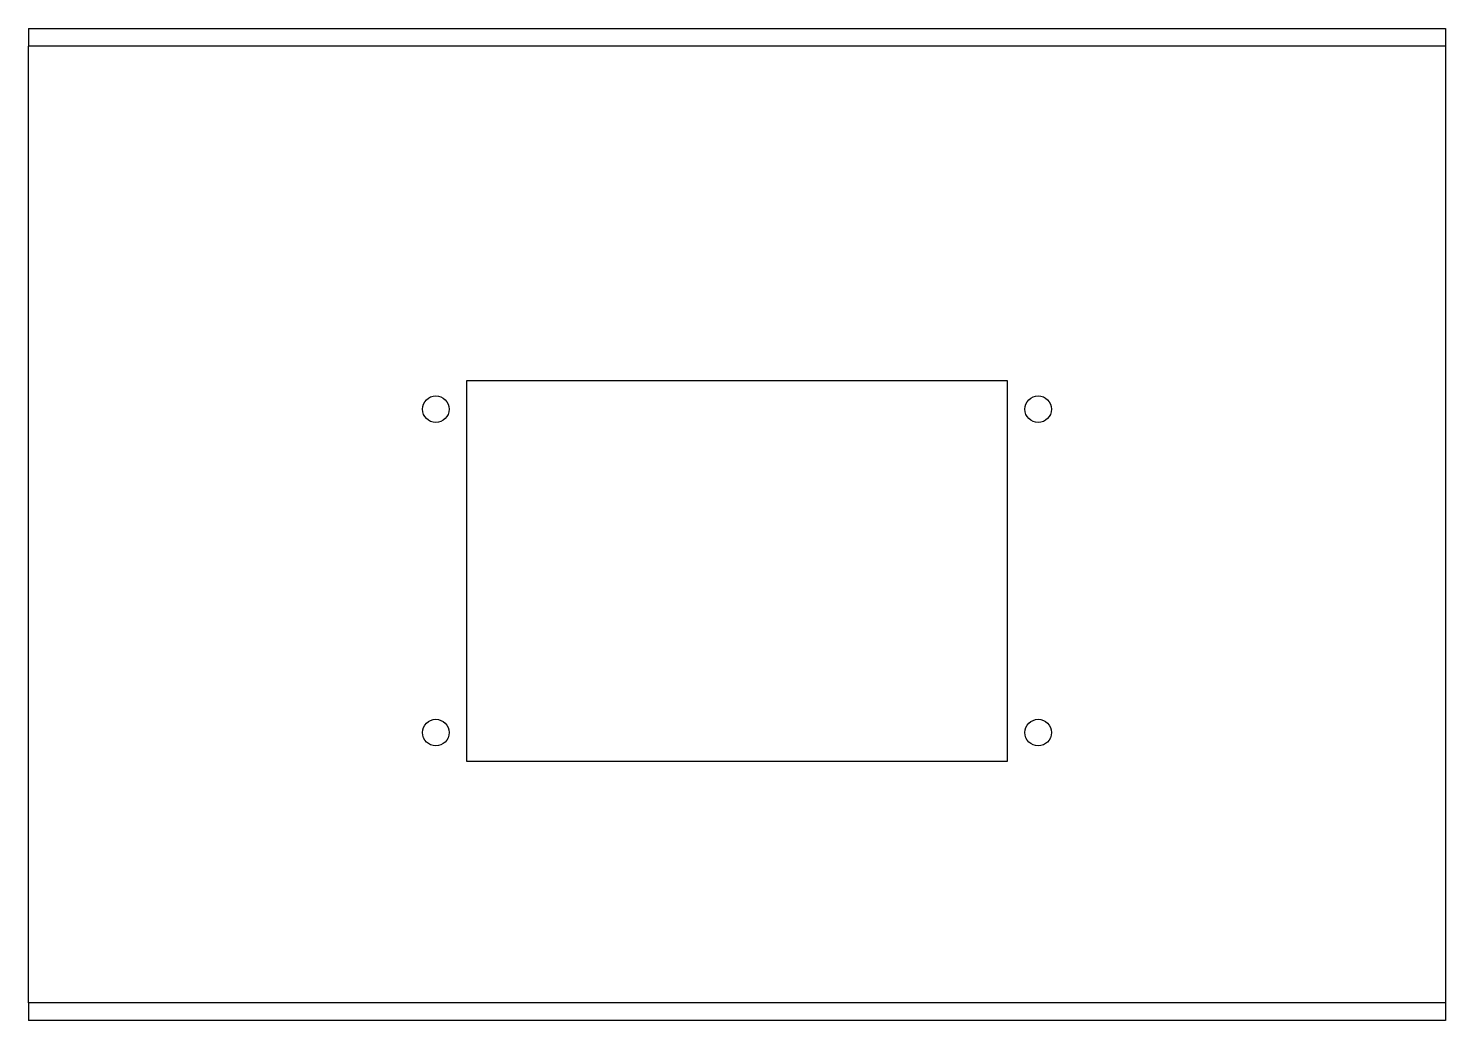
# Model space of a CAD drawing. Header units: millimetres. Extents: x 0 to 160, y 4 to 116.
import ezdxf

# ---------------------------------------------------------------- set-up
doc = ezdxf.new("R2010")
doc.units = ezdxf.units.MM

msp = doc.modelspace()

# ---------------------------------------------------------------- linework, layer by layer
for p, q in [((0, 116), (160, 116)), ((0, 116), (0, 114)), ((160, 116), (160, 4)), ((160, 114), (0, 114)), ((0, 6), (0, 114)), ((160, 114), (160, 6)), ((49.5, 76.26), (110.5, 76.26)), ((49.5, 33.26), (49.5, 76.26)), ((110.5, 76.26), (110.5, 33.26)), ((110.5, 33.26), (49.5, 33.26)), ((160, 6), (0, 6)), ((0, 6), (0, 4)), ((160, 4), (0, 4))]:
    msp.add_line(p, q)
for centre in [(46, 73.01), (114, 73.01), (46, 36.51), (114, 36.51)]:
    msp.add_circle(centre, 1.5)

doc.saveas('drawing.dxf')
